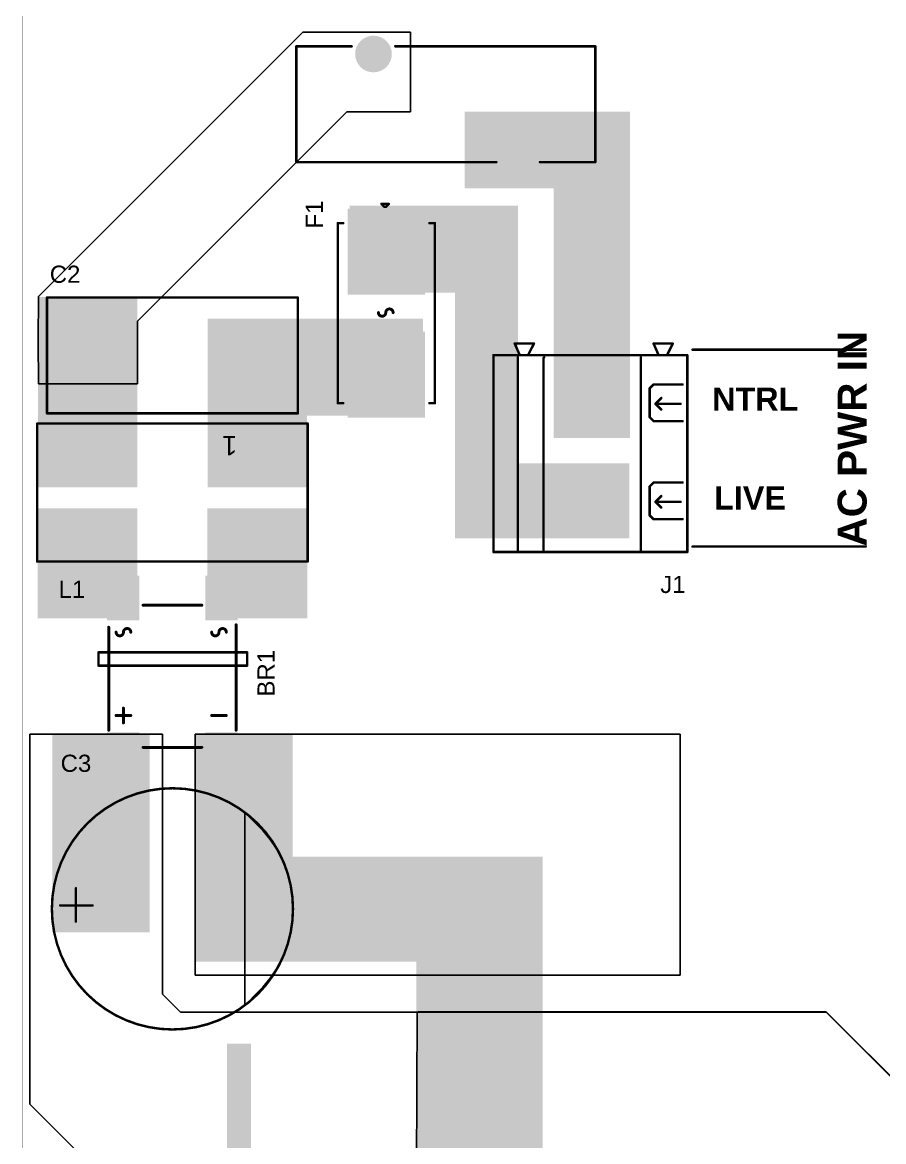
# Model space of a CAD drawing. Header units: inches. Extents: x 0 to 207, y -1 to 213.
# Drawn here: x -0.213 to 1.545, y 0.792 to 3.075 of the extents above; entities that cross this region are included whole.
import ezdxf

# ---------------------------------------------------------------- set-up
doc = ezdxf.new("R2010")
doc.units = ezdxf.units.IN
doc.header["$MEASUREMENT"] = 0
for name, color, linetype in [('Board Outline', 216, 'Continuous'), ('Bottom Layer', 5, 'Continuous'), ('Bottom Solder', 6, 'Continuous'), ('Mechanical 15', 56, 'Continuous'), ('Multi-Layer', 9, 'Continuous'), ('Pad Holes', 156, 'Continuous'), ('Top Layer', 1, 'Continuous'), ('Top Overlay', 2, 'Continuous'), ('Top Paste', 8, 'Continuous'), ('Top Solder', 216, 'Continuous')]:
    doc.layers.add(name, color=color, linetype=linetype)
doc.styles.add('Arial', font='', dxfattribs={"height": 0.2})
doc.styles.add('Arial_Bold', font='', dxfattribs={"height": 0.2})
doc.styles.get('Arial').set_extended_font_data('Arial')
doc.styles.get('Arial_Bold').set_extended_font_data('Arial', bold=True)

# ---------------------------------------------------------------- blocks, each defined once
blk = doc.blocks.new('MF72_5D13_33')
at = {"layer": 'Bottom Layer'}
h = blk.add_hatch(color=5, dxfattribs=at)
edge = h.paths.add_edge_path()
edge.add_arc((-0.14764, 0.102362), 0.035433, 0, 360)
h = blk.add_hatch(color=5, dxfattribs=at)
edge = h.paths.add_edge_path()
edge.add_arc((0.14764, -0.102362), 0.035433, 0, 360)
at = {"layer": 'Bottom Solder'}
h = blk.add_hatch(color=6, dxfattribs=at)
edge = h.paths.add_edge_path()
edge.add_arc((-0.14764, 0.102362), 0.037433, 0, 360)
h = blk.add_hatch(color=6, dxfattribs=at)
edge = h.paths.add_edge_path()
edge.add_arc((0.14764, -0.102362), 0.037433, 0, 360)
at = {"layer": 'Multi-Layer'}
h = blk.add_hatch(color=9, dxfattribs=at)
edge = h.paths.add_edge_path()
edge.add_arc((-0.14764, 0.102362), 0.035433, 0, 360)
h = blk.add_hatch(color=9, dxfattribs=at)
edge = h.paths.add_edge_path()
edge.add_arc((0.14764, -0.102362), 0.035433, 0, 360)
at = {"layer": 'Pad Holes'}
h = blk.add_hatch(color=7, dxfattribs=at)
edge = h.paths.add_edge_path()
edge.add_arc((-0.14764, 0.102362), 0.021654, 0, 360)
h = blk.add_hatch(color=7, dxfattribs=at)
edge = h.paths.add_edge_path()
edge.add_arc((0.14764, -0.102362), 0.021654, 0, 360)
at = {"layer": 'Top Layer'}
h = blk.add_hatch(color=1, dxfattribs=at)
edge = h.paths.add_edge_path()
edge.add_arc((-0.14764, 0.102362), 0.035433, 0, 360)
h = blk.add_hatch(color=1, dxfattribs=at)
edge = h.paths.add_edge_path()
edge.add_arc((0.14764, -0.102362), 0.035433, 0, 360)
at = {"layer": 'Top Solder'}
h = blk.add_hatch(color=216, dxfattribs=at)
edge = h.paths.add_edge_path()
edge.add_arc((-0.14764, 0.102362), 0.037433, 0, 360)
h = blk.add_hatch(color=216, dxfattribs=at)
edge = h.paths.add_edge_path()
edge.add_arc((0.14764, -0.102362), 0.037433, 0, 360)
at = {"layer": 'Mechanical 15'}
blk.add_lwpolyline([(1e-05, 0.0173625, 0.0001, 0.0001, 0), (-1e-05, 0.0173425, 0.0001, 0.0001, 0)], format="xyseb", dxfattribs=at)
for points in [[(-3.5e-05, 0.0173425, 5e-05, 5e-05, 1), (1.5e-05, 0.0173425, 5e-05, 5e-05, 1)], [(-1.5e-05, 0.0173625, 5e-05, 5e-05, 1), (3.5e-05, 0.0173625, 5e-05, 5e-05, 1)]]:
    blk.add_lwpolyline(points, format="xyseb", close=True, dxfattribs=at)
at = {"layer": 'Top Overlay'}
for points in [[(-0.1921729, 0.11811, 0.005, 0.005, 0), (-0.305117, 0.11811, 0.005, 0.005, 0)], [(-0.305117, 0.11811, 0.005, 0.005, 0), (-0.305117, -0.11811, 0.005, 0.005, 0)], [(0.305117, 0.11811, 0.005, 0.005, 0), (-0.103107, 0.11811, 0.005, 0.005, 0)], [(0.305117, 0.11811, 0.005, 0.005, 0), (0.305117, -0.11811, 0.005, 0.005, 0)], [(0.1031071, -0.11811, 0.005, 0.005, 0), (-0.305117, -0.11811, 0.005, 0.005, 0)], [(0.305117, -0.11811, 0.005, 0.005, 0), (0.192173, -0.11811, 0.005, 0.005, 0)]]:
    blk.add_lwpolyline(points, format="xyseb", dxfattribs=at)
for points in [[(-0.306367, 0.11811, 0.0025, 0.0025, 1), (-0.303867, 0.11811, 0.0025, 0.0025, 1)], [(-0.306367, 0.11811, 0.0025, 0.0025, 1), (-0.303867, 0.11811, 0.0025, 0.0025, 1)], [(-0.1934229, 0.11811, 0.0025, 0.0025, 1), (-0.1909229, 0.11811, 0.0025, 0.0025, 1)], [(-0.104357, 0.11811, 0.0025, 0.0025, 1), (-0.101857, 0.11811, 0.0025, 0.0025, 1)], [(0.303867, 0.11811, 0.0025, 0.0025, 1), (0.306367, 0.11811, 0.0025, 0.0025, 1)], [(0.303867, 0.11811, 0.0025, 0.0025, 1), (0.306367, 0.11811, 0.0025, 0.0025, 1)], [(-0.306367, -0.11811, 0.0025, 0.0025, 1), (-0.303867, -0.11811, 0.0025, 0.0025, 1)], [(-0.306367, -0.11811, 0.0025, 0.0025, 1), (-0.303867, -0.11811, 0.0025, 0.0025, 1)], [(0.1018571, -0.11811, 0.0025, 0.0025, 1), (0.1043571, -0.11811, 0.0025, 0.0025, 1)], [(0.190923, -0.11811, 0.0025, 0.0025, 1), (0.193423, -0.11811, 0.0025, 0.0025, 1)], [(0.303867, -0.11811, 0.0025, 0.0025, 1), (0.306367, -0.11811, 0.0025, 0.0025, 1)], [(0.303867, -0.11811, 0.0025, 0.0025, 1), (0.306367, -0.11811, 0.0025, 0.0025, 1)]]:
    blk.add_lwpolyline(points, format="xyseb", close=True, dxfattribs=at)
blk = doc.blocks.new('744821201_40')
at = {"layer": 'Bottom Layer'}
h = blk.add_hatch(color=5, dxfattribs=at)
edge = h.paths.add_edge_path()
edge.add_arc((-0.1968504, 0.0885827), 0.0433071, 0, 360)
h = blk.add_hatch(color=5, dxfattribs=at)
edge = h.paths.add_edge_path()
edge.add_arc((0.1968504, 0.0885827), 0.0433071, 0, 360)
h = blk.add_hatch(color=5, dxfattribs=at)
edge = h.paths.add_edge_path()
edge.add_arc((-0.1968504, -0.0885827), 0.0433071, 0, 360)
h = blk.add_hatch(color=5, dxfattribs=at)
edge = h.paths.add_edge_path()
edge.add_arc((0.1968504, -0.0885827), 0.0433071, 0, 360)
at = {"layer": 'Bottom Solder'}
h = blk.add_hatch(color=6, dxfattribs=at)
edge = h.paths.add_edge_path()
edge.add_arc((-0.1968504, 0.0885827), 0.0473071, 0, 360)
h = blk.add_hatch(color=6, dxfattribs=at)
edge = h.paths.add_edge_path()
edge.add_arc((0.1968504, 0.0885827), 0.0473071, 0, 360)
h = blk.add_hatch(color=6, dxfattribs=at)
edge = h.paths.add_edge_path()
edge.add_arc((-0.1968504, -0.0885827), 0.0473071, 0, 360)
h = blk.add_hatch(color=6, dxfattribs=at)
edge = h.paths.add_edge_path()
edge.add_arc((0.1968504, -0.0885827), 0.0473071, 0, 360)
at = {"layer": 'Multi-Layer'}
h = blk.add_hatch(color=9, dxfattribs=at)
edge = h.paths.add_edge_path()
edge.add_arc((-0.1968504, 0.0885827), 0.0433071, 0, 360)
h = blk.add_hatch(color=9, dxfattribs=at)
edge = h.paths.add_edge_path()
edge.add_arc((0.1968504, 0.0885827), 0.0433071, 0, 360)
h = blk.add_hatch(color=9, dxfattribs=at)
edge = h.paths.add_edge_path()
edge.add_arc((-0.1968504, -0.0885827), 0.0433071, 0, 360)
h = blk.add_hatch(color=9, dxfattribs=at)
edge = h.paths.add_edge_path()
edge.add_arc((0.1968504, -0.0885827), 0.0433071, 0, 360)
at = {"layer": 'Pad Holes'}
h = blk.add_hatch(color=7, dxfattribs=at)
edge = h.paths.add_edge_path()
edge.add_arc((-0.1968504, 0.0885827), 0.0216535, 0, 360)
h = blk.add_hatch(color=7, dxfattribs=at)
edge = h.paths.add_edge_path()
edge.add_arc((0.1968504, 0.0885827), 0.0216535, 0, 360)
h = blk.add_hatch(color=7, dxfattribs=at)
edge = h.paths.add_edge_path()
edge.add_arc((-0.1968504, -0.0885827), 0.0216535, 0, 360)
h = blk.add_hatch(color=7, dxfattribs=at)
edge = h.paths.add_edge_path()
edge.add_arc((0.1968504, -0.0885827), 0.0216535, 0, 360)
at = {"layer": 'Top Layer'}
h = blk.add_hatch(color=1, dxfattribs=at)
edge = h.paths.add_edge_path()
edge.add_arc((-0.1968504, 0.0885827), 0.0433071, 0, 360)
h = blk.add_hatch(color=1, dxfattribs=at)
edge = h.paths.add_edge_path()
edge.add_arc((0.1968504, 0.0885827), 0.0433071, 0, 360)
h = blk.add_hatch(color=1, dxfattribs=at)
edge = h.paths.add_edge_path()
edge.add_arc((-0.1968504, -0.0885827), 0.0433071, 0, 360)
h = blk.add_hatch(color=1, dxfattribs=at)
edge = h.paths.add_edge_path()
edge.add_arc((0.1968504, -0.0885827), 0.0433071, 0, 360)
at = {"layer": 'Top Solder'}
h = blk.add_hatch(color=216, dxfattribs=at)
edge = h.paths.add_edge_path()
edge.add_arc((-0.1968504, 0.0885827), 0.0473071, 0, 360)
h = blk.add_hatch(color=216, dxfattribs=at)
edge = h.paths.add_edge_path()
edge.add_arc((0.1968504, 0.0885827), 0.0473071, 0, 360)
h = blk.add_hatch(color=216, dxfattribs=at)
edge = h.paths.add_edge_path()
edge.add_arc((-0.1968504, -0.0885827), 0.0473071, 0, 360)
h = blk.add_hatch(color=216, dxfattribs=at)
edge = h.paths.add_edge_path()
edge.add_arc((0.1968504, -0.0885827), 0.0473071, 0, 360)
at = {"layer": 'Top Overlay'}
for points in [[(0.276, 0.1413778, 0.005, 0.005, 0), (-0.276, 0.1413778, 0.005, 0.005, 0)], [(-0.276, 0.1413778, 0.005, 0.005, 0), (-0.276, -0.14, 0.005, 0.005, 0)], [(0.276, 0.1413778, 0.005, 0.005, 0), (0.276, -0.14, 0.005, 0.005, 0)], [(0.276, -0.14, 0.005, 0.005, 0), (-0.276, -0.14, 0.005, 0.005, 0)]]:
    blk.add_lwpolyline(points, format="xyseb", dxfattribs=at)
for points in [[(-0.27725, 0.1413778, 0.0025, 0.0025, 1), (-0.27475, 0.1413778, 0.0025, 0.0025, 1)], [(-0.27725, 0.1413778, 0.0025, 0.0025, 1), (-0.27475, 0.1413778, 0.0025, 0.0025, 1)], [(0.27475, 0.1413778, 0.0025, 0.0025, 1), (0.27725, 0.1413778, 0.0025, 0.0025, 1)], [(0.27475, 0.1413778, 0.0025, 0.0025, 1), (0.27725, 0.1413778, 0.0025, 0.0025, 1)], [(-0.27725, -0.14, 0.0025, 0.0025, 1), (-0.27475, -0.14, 0.0025, 0.0025, 1)], [(-0.27725, -0.14, 0.0025, 0.0025, 1), (-0.27475, -0.14, 0.0025, 0.0025, 1)], [(0.27475, -0.14, 0.0025, 0.0025, 1), (0.27725, -0.14, 0.0025, 0.0025, 1)], [(0.27475, -0.14, 0.0025, 0.0025, 1), (0.27725, -0.14, 0.0025, 0.0025, 1)]]:
    blk.add_lwpolyline(points, format="xyseb", close=True, dxfattribs=at)
at = {"layer": 'Top Overlay', "style": 'Arial'}
blk.add_text('1', height=0.0393701, dxfattribs=at).set_placement((-0.132, -0.1145745))
blk = doc.blocks.new('DB128L_5_08_2P_BK_S_42')
at = {"layer": 'Bottom Layer'}
h = blk.add_hatch(color=5, dxfattribs=at)
edge = h.paths.add_edge_path()
edge.add_arc((-0.1000001, 0), 0.0551181, 0, 360)
h = blk.add_hatch(color=5, dxfattribs=at)
edge = h.paths.add_edge_path()
edge.add_arc((0.1000001, 0), 0.0551181, 0, 360)
at = {"layer": 'Bottom Solder'}
h = blk.add_hatch(color=6, dxfattribs=at)
edge = h.paths.add_edge_path()
edge.add_arc((-0.1000001, 0), 0.0591181, 0, 360)
h = blk.add_hatch(color=6, dxfattribs=at)
edge = h.paths.add_edge_path()
edge.add_arc((0.1000001, 0), 0.0591181, 0, 360)
at = {"layer": 'Multi-Layer'}
h = blk.add_hatch(color=9, dxfattribs=at)
edge = h.paths.add_edge_path()
edge.add_arc((-0.1000001, 0), 0.0551181, 0, 360)
h = blk.add_hatch(color=9, dxfattribs=at)
edge = h.paths.add_edge_path()
edge.add_arc((0.1000001, 0), 0.0551181, 0, 360)
at = {"layer": 'Pad Holes'}
h = blk.add_hatch(color=7, dxfattribs=at)
edge = h.paths.add_edge_path()
edge.add_arc((-0.1000001, 0), 0.031496, 0, 360)
h = blk.add_hatch(color=7, dxfattribs=at)
edge = h.paths.add_edge_path()
edge.add_arc((0.1000001, 0), 0.031496, 0, 360)
at = {"layer": 'Top Layer'}
h = blk.add_hatch(color=1, dxfattribs=at)
edge = h.paths.add_edge_path()
edge.add_arc((-0.1000001, 0), 0.0551181, 0, 360)
h = blk.add_hatch(color=1, dxfattribs=at)
edge = h.paths.add_edge_path()
edge.add_arc((0.1000001, 0), 0.0551181, 0, 360)
at = {"layer": 'Top Solder'}
h = blk.add_hatch(color=216, dxfattribs=at)
edge = h.paths.add_edge_path()
edge.add_arc((-0.1000001, 0), 0.0591181, 0, 360)
h = blk.add_hatch(color=216, dxfattribs=at)
edge = h.paths.add_edge_path()
edge.add_arc((0.1000001, 0), 0.0591181, 0, 360)
at = {"layer": 'Top Overlay'}
for points in [[(0.200788, 0.1948499, 0.005, 0.005, 0), (-0.200788, 0.19485, 0.005, 0.005, 0)], [(-0.200788, -0.200788, 0.005, 0.005, 0), (-0.200788, 0.19485, 0.005, 0.005, 0)], [(-0.1409439, 0.1259829, 0.005, 0.005, 0), (-0.1409441, 0.185039, 0.005, 0.005, 0)], [(-0.1015741, 0.1299209, 0.005, 0.005, 0), (-0.1015741, 0.1811031, 0.005, 0.005, 0)], [(-0.0661421, 0.125983, 0.005, 0.005, 0), (-0.0661422, 0.185039, 0.005, 0.005, 0)], [(0.0590561, 0.1259831, 0.005, 0.005, 0), (0.059056, 0.1850391, 0.005, 0.005, 0)], [(0.098426, 0.129921, 0.005, 0.005, 0), (0.0984261, 0.181103, 0.005, 0.005, 0)], [(0.1338579, 0.1259828, 0.005, 0.005, 0), (0.133858, 0.1850389, 0.005, 0.005, 0)], [(0.200788, -0.200788, 0.005, 0.005, 0), (0.200788, 0.1948499, 0.005, 0.005, 0)], [(-0.22441, 0.125984, 0.005, 0.005, 0), (-0.2244101, 0.165354, 0.005, 0.005, 0)], [(-0.2007882, 0.1533179, 0.005, 0.005, 0), (-0.2244101, 0.165354, 0.005, 0.005, 0)], [(-0.22441, 0.125984, 0.005, 0.005, 0), (-0.200788, 0.136384, 0.005, 0.005, 0)], [(-0.1015741, 0.1299209, 0.005, 0.005, 0), (-0.113386, 0.141733, 0.005, 0.005, 0)], [(-0.1015741, 0.1299209, 0.005, 0.005, 0), (-0.0897631, 0.1417329, 0.005, 0.005, 0)], [(0.098426, 0.129921, 0.005, 0.005, 0), (0.086614, 0.141733, 0.005, 0.005, 0)], [(0.098426, 0.129921, 0.005, 0.005, 0), (0.110237, 0.141733, 0.005, 0.005, 0)], [(-0.1330709, 0.11811, 0.005, 0.005, 0), (-0.1409439, 0.1259829, 0.005, 0.005, 0)], [(-0.1291331, 0.1181098, 0.005, 0.005, 0), (-0.1330709, 0.11811, 0.005, 0.005, 0)], [(-0.074016, 0.1181098, 0.005, 0.005, 0), (-0.1291331, 0.1181098, 0.005, 0.005, 0)], [(-0.074016, 0.1181098, 0.005, 0.005, 0), (-0.0661421, 0.125983, 0.005, 0.005, 0)], [(0.0669291, 0.1181101, 0.005, 0.005, 0), (0.0590561, 0.1259831, 0.005, 0.005, 0)], [(0.070867, 0.11811, 0.005, 0.005, 0), (0.0669291, 0.1181101, 0.005, 0.005, 0)], [(0.1259841, 0.11811, 0.005, 0.005, 0), (0.070867, 0.11811, 0.005, 0.005, 0)], [(0.1259841, 0.11811, 0.005, 0.005, 0), (0.1338579, 0.1259828, 0.005, 0.005, 0)], [(0.196457, 0.0999999, 0.005, 0.005, 0), (-0.1964581, 0.1, 0.005, 0.005, 0)], [(-0.195122, -0.098528, 0.005, 0.005, 0), (-0.196458, -0.0971919, 0.005, 0.005, 0)], [(-0.195122, -0.098528, 0.005, 0.005, 0), (0.1964571, -0.0985278, 0.005, 0.005, 0)], [(-0.224409, -0.15748, 0.005, 0.005, 0), (-0.224409, -0.11811, 0.005, 0.005, 0)], [(-0.200789, -0.1301459, 0.005, 0.005, 0), (-0.224409, -0.11811, 0.005, 0.005, 0)], [(-0.224409, -0.15748, 0.005, 0.005, 0), (-0.2007888, -0.1470799, 0.005, 0.005, 0)], [(-0.196458, -0.1511062, 0.005, 0.005, 0), (0.1964569, -0.1511061, 0.005, 0.005, 0)], [(0.0186221, -0.1511071, 0.005, 0.005, 0), (0.0235161, -0.151107, 0.005, 0.005, 0)], [(0.200788, -0.200788, 0.005, 0.005, 0), (-0.200788, -0.200788, 0.005, 0.005, 0)]]:
    blk.add_lwpolyline(points, format="xyseb", dxfattribs=at)
for points in [[(-0.202038, 0.19485, 0.0025, 0.0025, 1), (-0.199538, 0.19485, 0.0025, 0.0025, 1)], [(-0.202038, 0.19485, 0.0025, 0.0025, 1), (-0.199538, 0.19485, 0.0025, 0.0025, 1)], [(-0.1421941, 0.185039, 0.0025, 0.0025, 1), (-0.1396941, 0.185039, 0.0025, 0.0025, 1)], [(-0.1028241, 0.1811031, 0.0025, 0.0025, 1), (-0.1003241, 0.1811031, 0.0025, 0.0025, 1)], [(-0.0673922, 0.185039, 0.0025, 0.0025, 1), (-0.0648922, 0.185039, 0.0025, 0.0025, 1)], [(0.057806, 0.1850391, 0.0025, 0.0025, 1), (0.060306, 0.1850391, 0.0025, 0.0025, 1)], [(0.0971761, 0.181103, 0.0025, 0.0025, 1), (0.0996761, 0.181103, 0.0025, 0.0025, 1)], [(0.132608, 0.1850389, 0.0025, 0.0025, 1), (0.135108, 0.1850389, 0.0025, 0.0025, 1)], [(0.199538, 0.1948499, 0.0025, 0.0025, 1), (0.202038, 0.1948499, 0.0025, 0.0025, 1)], [(0.199538, 0.1948499, 0.0025, 0.0025, 1), (0.202038, 0.1948499, 0.0025, 0.0025, 1)], [(-0.2256601, 0.165354, 0.0025, 0.0025, 1), (-0.2231601, 0.165354, 0.0025, 0.0025, 1)], [(-0.2256601, 0.165354, 0.0025, 0.0025, 1), (-0.2231601, 0.165354, 0.0025, 0.0025, 1)], [(-0.2020382, 0.1533179, 0.0025, 0.0025, 1), (-0.1995382, 0.1533179, 0.0025, 0.0025, 1)], [(-0.202038, 0.136384, 0.0025, 0.0025, 1), (-0.199538, 0.136384, 0.0025, 0.0025, 1)], [(-0.114636, 0.141733, 0.0025, 0.0025, 1), (-0.112136, 0.141733, 0.0025, 0.0025, 1)], [(-0.0910131, 0.1417329, 0.0025, 0.0025, 1), (-0.0885131, 0.1417329, 0.0025, 0.0025, 1)], [(0.085364, 0.141733, 0.0025, 0.0025, 1), (0.087864, 0.141733, 0.0025, 0.0025, 1)], [(0.108987, 0.141733, 0.0025, 0.0025, 1), (0.111487, 0.141733, 0.0025, 0.0025, 1)], [(-0.22566, 0.125984, 0.0025, 0.0025, 1), (-0.22316, 0.125984, 0.0025, 0.0025, 1)], [(-0.22566, 0.125984, 0.0025, 0.0025, 1), (-0.22316, 0.125984, 0.0025, 0.0025, 1)], [(-0.1421939, 0.1259829, 0.0025, 0.0025, 1), (-0.1396939, 0.1259829, 0.0025, 0.0025, 1)], [(-0.1421939, 0.1259829, 0.0025, 0.0025, 1), (-0.1396939, 0.1259829, 0.0025, 0.0025, 1)], [(-0.1343209, 0.11811, 0.0025, 0.0025, 1), (-0.1318209, 0.11811, 0.0025, 0.0025, 1)], [(-0.1343209, 0.11811, 0.0025, 0.0025, 1), (-0.1318209, 0.11811, 0.0025, 0.0025, 1)], [(-0.1303831, 0.1181098, 0.0025, 0.0025, 1), (-0.1278831, 0.1181098, 0.0025, 0.0025, 1)], [(-0.1303831, 0.1181098, 0.0025, 0.0025, 1), (-0.1278831, 0.1181098, 0.0025, 0.0025, 1)], [(-0.1028241, 0.1299209, 0.0025, 0.0025, 1), (-0.1003241, 0.1299209, 0.0025, 0.0025, 1)], [(-0.1028241, 0.1299209, 0.0025, 0.0025, 1), (-0.1003241, 0.1299209, 0.0025, 0.0025, 1)], [(-0.1028241, 0.1299209, 0.0025, 0.0025, 1), (-0.1003241, 0.1299209, 0.0025, 0.0025, 1)], [(-0.075266, 0.1181098, 0.0025, 0.0025, 1), (-0.072766, 0.1181098, 0.0025, 0.0025, 1)], [(-0.075266, 0.1181098, 0.0025, 0.0025, 1), (-0.072766, 0.1181098, 0.0025, 0.0025, 1)], [(-0.0673921, 0.125983, 0.0025, 0.0025, 1), (-0.0648921, 0.125983, 0.0025, 0.0025, 1)], [(-0.0673921, 0.125983, 0.0025, 0.0025, 1), (-0.0648921, 0.125983, 0.0025, 0.0025, 1)], [(0.0578061, 0.1259831, 0.0025, 0.0025, 1), (0.0603061, 0.1259831, 0.0025, 0.0025, 1)], [(0.0578061, 0.1259831, 0.0025, 0.0025, 1), (0.0603061, 0.1259831, 0.0025, 0.0025, 1)], [(0.0656791, 0.1181101, 0.0025, 0.0025, 1), (0.0681791, 0.1181101, 0.0025, 0.0025, 1)], [(0.0656791, 0.1181101, 0.0025, 0.0025, 1), (0.0681791, 0.1181101, 0.0025, 0.0025, 1)], [(0.069617, 0.11811, 0.0025, 0.0025, 1), (0.072117, 0.11811, 0.0025, 0.0025, 1)], [(0.069617, 0.11811, 0.0025, 0.0025, 1), (0.072117, 0.11811, 0.0025, 0.0025, 1)], [(0.097176, 0.129921, 0.0025, 0.0025, 1), (0.099676, 0.129921, 0.0025, 0.0025, 1)], [(0.097176, 0.129921, 0.0025, 0.0025, 1), (0.099676, 0.129921, 0.0025, 0.0025, 1)], [(0.097176, 0.129921, 0.0025, 0.0025, 1), (0.099676, 0.129921, 0.0025, 0.0025, 1)], [(0.1247341, 0.11811, 0.0025, 0.0025, 1), (0.1272341, 0.11811, 0.0025, 0.0025, 1)], [(0.1247341, 0.11811, 0.0025, 0.0025, 1), (0.1272341, 0.11811, 0.0025, 0.0025, 1)], [(0.1326079, 0.1259828, 0.0025, 0.0025, 1), (0.1351079, 0.1259828, 0.0025, 0.0025, 1)], [(0.1326079, 0.1259828, 0.0025, 0.0025, 1), (0.1351079, 0.1259828, 0.0025, 0.0025, 1)], [(-0.1977081, 0.1, 0.0025, 0.0025, 1), (-0.1952081, 0.1, 0.0025, 0.0025, 1)], [(0.195207, 0.0999999, 0.0025, 0.0025, 1), (0.197707, 0.0999999, 0.0025, 0.0025, 1)], [(-0.197708, -0.0971919, 0.0025, 0.0025, 1), (-0.195208, -0.0971919, 0.0025, 0.0025, 1)], [(-0.196372, -0.098528, 0.0025, 0.0025, 1), (-0.193872, -0.098528, 0.0025, 0.0025, 1)], [(-0.196372, -0.098528, 0.0025, 0.0025, 1), (-0.193872, -0.098528, 0.0025, 0.0025, 1)], [(0.1952071, -0.0985278, 0.0025, 0.0025, 1), (0.1977071, -0.0985278, 0.0025, 0.0025, 1)], [(-0.225659, -0.11811, 0.0025, 0.0025, 1), (-0.223159, -0.11811, 0.0025, 0.0025, 1)], [(-0.225659, -0.11811, 0.0025, 0.0025, 1), (-0.223159, -0.11811, 0.0025, 0.0025, 1)], [(-0.202039, -0.1301459, 0.0025, 0.0025, 1), (-0.199539, -0.1301459, 0.0025, 0.0025, 1)], [(-0.225659, -0.15748, 0.0025, 0.0025, 1), (-0.223159, -0.15748, 0.0025, 0.0025, 1)], [(-0.225659, -0.15748, 0.0025, 0.0025, 1), (-0.223159, -0.15748, 0.0025, 0.0025, 1)], [(-0.2020388, -0.1470799, 0.0025, 0.0025, 1), (-0.1995388, -0.1470799, 0.0025, 0.0025, 1)], [(-0.197708, -0.1511062, 0.0025, 0.0025, 1), (-0.195208, -0.1511062, 0.0025, 0.0025, 1)], [(0.0173721, -0.1511071, 0.0025, 0.0025, 1), (0.0198721, -0.1511071, 0.0025, 0.0025, 1)], [(0.0222661, -0.151107, 0.0025, 0.0025, 1), (0.0247661, -0.151107, 0.0025, 0.0025, 1)], [(0.1952069, -0.1511061, 0.0025, 0.0025, 1), (0.1977069, -0.1511061, 0.0025, 0.0025, 1)], [(-0.202038, -0.200788, 0.0025, 0.0025, 1), (-0.199538, -0.200788, 0.0025, 0.0025, 1)], [(-0.202038, -0.200788, 0.0025, 0.0025, 1), (-0.199538, -0.200788, 0.0025, 0.0025, 1)], [(0.199538, -0.200788, 0.0025, 0.0025, 1), (0.202038, -0.200788, 0.0025, 0.0025, 1)], [(0.199538, -0.200788, 0.0025, 0.0025, 1), (0.202038, -0.200788, 0.0025, 0.0025, 1)]]:
    blk.add_lwpolyline(points, format="xyseb", close=True, dxfattribs=at)
blk = doc.blocks.new('0154003_DR_43')
at = {"layer": 'Top Layer'}
for points in [[(-0.209, 0.075), (-0.042, 0.075), (-0.042, -0.075), (-0.209, -0.075)], [(0.042, 0.075), (0.209, 0.075), (0.209, -0.075), (0.042, -0.075)]]:
    blk.add_hatch(color=1, dxfattribs=at).paths.add_polyline_path(points)
at = {"layer": 'Top Paste'}
for points in [[(-0.209, 0.075), (-0.042, 0.075), (-0.042, -0.075), (-0.209, -0.075)], [(0.042, 0.075), (0.209, 0.075), (0.209, -0.075), (0.042, -0.075)]]:
    blk.add_hatch(color=8, dxfattribs=at).paths.add_polyline_path(points)
at = {"layer": 'Top Solder'}
for points in [[(-0.213, 0.079), (-0.038, 0.079), (-0.038, -0.079), (-0.213, -0.079)], [(0.038, 0.079), (0.213, 0.079), (0.213, -0.079), (0.038, -0.079)]]:
    blk.add_hatch(color=216, dxfattribs=at).paths.add_polyline_path(points)
at = {"layer": 'Top Overlay'}
for points in [[(0.1836614, 0.0990157, 0.005, 0.005, 0), (-0.1836614, 0.0990157, 0.005, 0.005, 0)], [(-0.1836614, 0.0879921, 0.005, 0.005, 0), (-0.1836614, 0.0990157, 0.005, 0.005, 0)], [(0.1836614, 0.0879921, 0.005, 0.005, 0), (0.1836614, 0.0990157, 0.005, 0.005, 0)], [(-0.223, -0.01, 0.005, 0.005, 0), (-0.223, 0.005, 0.005, 0.005, 0)], [(-0.217, -0.001, 0.005, 0.005, 0), (-0.223, 0.005, 0.005, 0.005, 0)], [(-0.217, -0.004, 0.005, 0.005, 0), (-0.217, -0.001, 0.005, 0.005, 0)], [(-0.001177, -0.001184, 0.005984, 0.005984, -0.9999999999999999), (-0.001177, 0.013816, 0.005984, 0.005984, 0)], [(-0.001177, -0.001184, 0.005984, 0.005984, -0.9999999999999999), (-0.001177, -0.016184, 0.005984, 0.005984, 0)], [(-0.223, -0.01, 0.005, 0.005, 0), (-0.217, -0.004, 0.005, 0.005, 0)], [(-0.1836614, -0.0990157, 0.005, 0.005, 0), (-0.1836614, -0.0879921, 0.005, 0.005, 0)], [(0.1836614, -0.0990157, 0.005, 0.005, 0), (0.1836614, -0.0879921, 0.005, 0.005, 0)], [(0.1836614, -0.0990157, 0.005, 0.005, 0), (-0.1836614, -0.0990157, 0.005, 0.005, 0)]]:
    blk.add_lwpolyline(points, format="xyseb", dxfattribs=at)
for points in [[(-0.1849114, 0.0990157, 0.0025, 0.0025, 1), (-0.1824114, 0.0990157, 0.0025, 0.0025, 1)], [(-0.1849114, 0.0990157, 0.0025, 0.0025, 1), (-0.1824114, 0.0990157, 0.0025, 0.0025, 1)], [(0.1824114, 0.0990157, 0.0025, 0.0025, 1), (0.1849114, 0.0990157, 0.0025, 0.0025, 1)], [(0.1824114, 0.0990157, 0.0025, 0.0025, 1), (0.1849114, 0.0990157, 0.0025, 0.0025, 1)], [(-0.1849114, 0.0879921, 0.0025, 0.0025, 1), (-0.1824114, 0.0879921, 0.0025, 0.0025, 1)], [(0.1824114, 0.0879921, 0.0025, 0.0025, 1), (0.1849114, 0.0879921, 0.0025, 0.0025, 1)], [(-0.22425, 0.005, 0.0025, 0.0025, 1), (-0.22175, 0.005, 0.0025, 0.0025, 1)], [(-0.22425, 0.005, 0.0025, 0.0025, 1), (-0.22175, 0.005, 0.0025, 0.0025, 1)], [(-0.21825, -0.001, 0.0025, 0.0025, 1), (-0.21575, -0.001, 0.0025, 0.0025, 1)], [(-0.21825, -0.001, 0.0025, 0.0025, 1), (-0.21575, -0.001, 0.0025, 0.0025, 1)], [(-0.002673, 0.013816, 0.002992, 0.002992, 1), (0.000319, 0.013816, 0.002992, 0.002992, 1)], [(-0.002673, -0.001184, 0.002992, 0.002992, 1), (0.000319, -0.001184, 0.002992, 0.002992, 1)], [(-0.002673, -0.001184, 0.002992, 0.002992, 1), (0.000319, -0.001184, 0.002992, 0.002992, 1)], [(-0.22425, -0.01, 0.0025, 0.0025, 1), (-0.22175, -0.01, 0.0025, 0.0025, 1)], [(-0.22425, -0.01, 0.0025, 0.0025, 1), (-0.22175, -0.01, 0.0025, 0.0025, 1)], [(-0.21825, -0.004, 0.0025, 0.0025, 1), (-0.21575, -0.004, 0.0025, 0.0025, 1)], [(-0.21825, -0.004, 0.0025, 0.0025, 1), (-0.21575, -0.004, 0.0025, 0.0025, 1)], [(-0.002673, -0.016184, 0.002992, 0.002992, 1), (0.000319, -0.016184, 0.002992, 0.002992, 1)], [(-0.1849114, -0.0879921, 0.0025, 0.0025, 1), (-0.1824114, -0.0879921, 0.0025, 0.0025, 1)], [(0.1824114, -0.0879921, 0.0025, 0.0025, 1), (0.1849114, -0.0879921, 0.0025, 0.0025, 1)], [(-0.1849114, -0.0990157, 0.0025, 0.0025, 1), (-0.1824114, -0.0990157, 0.0025, 0.0025, 1)], [(-0.1849114, -0.0990157, 0.0025, 0.0025, 1), (-0.1824114, -0.0990157, 0.0025, 0.0025, 1)], [(0.1824114, -0.0990157, 0.0025, 0.0025, 1), (0.1849114, -0.0990157, 0.0025, 0.0025, 1)], [(0.1824114, -0.0990157, 0.0025, 0.0025, 1), (0.1849114, -0.0990157, 0.0025, 0.0025, 1)]]:
    blk.add_lwpolyline(points, format="xyseb", close=True, dxfattribs=at)
blk = doc.blocks.new('LKML2002E820MF_73')
at = {"layer": 'Bottom Layer'}
h = blk.add_hatch(color=5, dxfattribs=at)
edge = h.paths.add_edge_path()
edge.add_arc((-0.098425, 0), 0.0413385, 0, 360)
h = blk.add_hatch(color=5, dxfattribs=at)
edge = h.paths.add_edge_path()
edge.add_arc((0.0984252, 0), 0.0413385, 0, 360)
at = {"layer": 'Bottom Solder'}
h = blk.add_hatch(color=6, dxfattribs=at)
edge = h.paths.add_edge_path()
edge.add_arc((-0.098425, 0), 0.0433075, 0, 360)
h = blk.add_hatch(color=6, dxfattribs=at)
edge = h.paths.add_edge_path()
edge.add_arc((0.0984252, 0), 0.0433075, 0, 360)
at = {"layer": 'Multi-Layer'}
h = blk.add_hatch(color=9, dxfattribs=at)
edge = h.paths.add_edge_path()
edge.add_arc((-0.098425, 0), 0.0413385, 0, 360)
h = blk.add_hatch(color=9, dxfattribs=at)
edge = h.paths.add_edge_path()
edge.add_arc((0.0984252, 0), 0.0413385, 0, 360)
at = {"layer": 'Pad Holes'}
h = blk.add_hatch(color=7, dxfattribs=at)
edge = h.paths.add_edge_path()
edge.add_arc((-0.098425, 0), 0.023622, 0, 360)
h = blk.add_hatch(color=7, dxfattribs=at)
edge = h.paths.add_edge_path()
edge.add_arc((0.0984252, 0), 0.023622, 0, 360)
at = {"layer": 'Top Layer'}
h = blk.add_hatch(color=1, dxfattribs=at)
edge = h.paths.add_edge_path()
edge.add_arc((-0.098425, 0), 0.0413385, 0, 360)
h = blk.add_hatch(color=1, dxfattribs=at)
edge = h.paths.add_edge_path()
edge.add_arc((0.0984252, 0), 0.0413385, 0, 360)
at = {"layer": 'Top Solder'}
h = blk.add_hatch(color=216, dxfattribs=at)
edge = h.paths.add_edge_path()
edge.add_arc((-0.098425, 0), 0.0433075, 0, 360)
h = blk.add_hatch(color=216, dxfattribs=at)
edge = h.paths.add_edge_path()
edge.add_arc((0.0984252, 0), 0.0433075, 0, 360)
at = {"layer": 'Top Overlay'}
for p, q in [((0.176461, 0.168017), (0.1476331, 0.196845)), ((0.1476331, 0.196845), (0.1476331, -0.196855)), ((0.1847153, 0.1597626), (0.176461, 0.168017)), ((0.176461, 0.168017), (0.1764611, 0.168017)), ((0.1764611, 0.168017), (0.176461, 0.168017)), ((0.1995265, 0.1417151), (0.1847153, 0.1597626)), ((0.2124974, 0.1223029), (0.1995265, 0.1417151)), ((0.223503, 0.1017127), (0.2124974, 0.1223029)), ((0.2324375, 0.0801429), (0.223503, 0.1017127)), ((0.2392148, 0.0578013), (0.2324375, 0.0801429)), ((0.2437695, 0.0349029), (0.2392148, 0.0578013)), ((0.246058, 0.0116684), (0.2437695, 0.0349029)), ((0.246058, -5e-06), (0.246058, 0.0116684)), ((0.2437695, -0.034913), (0.246058, -0.0116785)), ((0.246058, -0.0116785), (0.246058, -5e-06)), ((0.2392148, -0.0578114), (0.2437695, -0.034913)), ((0.2324375, -0.080153), (0.2392148, -0.0578114)), ((0.223503, -0.1017228), (0.2324375, -0.080153)), ((0.2124974, -0.122313), (0.223503, -0.1017228)), ((0.1995265, -0.1417252), (0.2124974, -0.122313)), ((0.176461, -0.1680271), (0.1847153, -0.1597727)), ((0.1847153, -0.1597727), (0.1995265, -0.1417252)), ((0.1476331, -0.196855), (0.176461, -0.1680271))]:
    blk.add_line(p, q, dxfattribs=at)
for points in [[(0.246055, -5e-06, 0.005, 0.005, 1), (-0.246065, -5e-06, 0.005, 0.005, 1)], [(-0.1982549, 0.0419949, 0.0025, 0.0025, 1), (-0.1957549, 0.0419949, 0.0025, 0.0025, 1)], [(-0.247315, -5e-06, 0.0025, 0.0025, 1), (-0.244815, -5e-06, 0.0025, 0.0025, 1)], [(-0.230255, 0.006995, 0.0025, 0.0025, 1), (-0.227755, 0.006995, 0.0025, 0.0025, 1)], [(-0.1642549, 0.006995, 0.0025, 0.0025, 1), (-0.1617549, 0.006995, 0.0025, 0.0025, 1)], [(0.244805, -5e-06, 0.0025, 0.0025, 1), (0.247305, -5e-06, 0.0025, 0.0025, 1)], [(-0.1982549, -0.026005, 0.0025, 0.0025, 1), (-0.1957549, -0.026005, 0.0025, 0.0025, 1)]]:
    blk.add_lwpolyline(points, format="xyseb", close=True, dxfattribs=at)
for points in [[(-0.1970049, -0.026005, 0.005, 0.005, 0), (-0.1970049, 0.0419949, 0.005, 0.005, 0)], [(-0.229005, 0.006995, 0.005, 0.005, 0), (-0.1630049, 0.006995, 0.005, 0.005, 0)]]:
    blk.add_lwpolyline(points, format="xyseb", dxfattribs=at)
blk = doc.blocks.new('MP2104K27C3X6LC_74')
at = {"layer": 'Bottom Layer'}
blk.add_hatch(color=5, dxfattribs=at).paths.add_polyline_path([(-0.2393701, 0.03937), (-0.1606301, 0.03937), (-0.1606301, -0.03937), (-0.2393701, -0.03937)])
h = blk.add_hatch(color=5, dxfattribs=at)
edge = h.paths.add_edge_path()
edge.add_arc((0.2000001, 0), 0.03937, 0, 360)
at = {"layer": 'Bottom Solder'}
blk.add_hatch(color=6, dxfattribs=at).paths.add_polyline_path([(-0.2413701, 0.04137), (-0.1586301, 0.04137), (-0.1586301, -0.04137), (-0.2413701, -0.04137)])
h = blk.add_hatch(color=6, dxfattribs=at)
edge = h.paths.add_edge_path()
edge.add_arc((0.2000001, 0), 0.04137, 0, 360)
at = {"layer": 'Multi-Layer'}
blk.add_hatch(color=9, dxfattribs=at).paths.add_polyline_path([(-0.2393701, 0.03937), (-0.1606301, 0.03937), (-0.1606301, -0.03937), (-0.2393701, -0.03937)])
h = blk.add_hatch(color=9, dxfattribs=at)
edge = h.paths.add_edge_path()
edge.add_arc((0.2000001, 0), 0.03937, 0, 360)
at = {"layer": 'Pad Holes'}
h = blk.add_hatch(color=7, dxfattribs=at)
edge = h.paths.add_edge_path()
edge.add_arc((-0.2000001, 0), 0.025591, 0, 360)
h = blk.add_hatch(color=7, dxfattribs=at)
edge = h.paths.add_edge_path()
edge.add_arc((0.2000001, 0), 0.025591, 0, 360)
at = {"layer": 'Top Layer'}
blk.add_hatch(color=1, dxfattribs=at).paths.add_polyline_path([(-0.2393701, 0.03937), (-0.1606301, 0.03937), (-0.1606301, -0.03937), (-0.2393701, -0.03937)])
h = blk.add_hatch(color=1, dxfattribs=at)
edge = h.paths.add_edge_path()
edge.add_arc((0.2000001, 0), 0.03937, 0, 360)
at = {"layer": 'Top Solder'}
blk.add_hatch(color=216, dxfattribs=at).paths.add_polyline_path([(-0.2413701, 0.04137), (-0.1586301, 0.04137), (-0.1586301, -0.04137), (-0.2413701, -0.04137)])
h = blk.add_hatch(color=216, dxfattribs=at)
edge = h.paths.add_edge_path()
edge.add_arc((0.2000001, 0), 0.04137, 0, 360)
at = {"layer": 'Mechanical 15'}
blk.add_lwpolyline([(-5e-06, 0.0283187, 0.0001, 0.0001, 0), (1.5e-05, 0.0283387, 0.0001, 0.0001, 0)], format="xyseb", dxfattribs=at)
for points in [[(-3e-05, 0.0283187, 5e-05, 5e-05, 1), (2e-05, 0.0283187, 5e-05, 5e-05, 1)], [(-1e-05, 0.0283387, 5e-05, 5e-05, 1), (4e-05, 0.0283387, 5e-05, 5e-05, 1)]]:
    blk.add_lwpolyline(points, format="xyseb", close=True, dxfattribs=at)
at = {"layer": 'Top Overlay'}
for points in [[(-0.2559, 0.11811, 0.005, 0.005, 0), (0.25591, 0.11811, 0.005, 0.005, 0)], [(-0.2559, -0.11811, 0.005, 0.005, 0), (-0.2559, 0.11811, 0.005, 0.005, 0)], [(0.25591, -0.11811, 0.005, 0.005, 0), (0.25591, 0.11811, 0.005, 0.005, 0)], [(-0.2559, -0.11811, 0.005, 0.005, 0), (0.25591, -0.11811, 0.005, 0.005, 0)]]:
    blk.add_lwpolyline(points, format="xyseb", dxfattribs=at)
for points in [[(-0.25715, 0.11811, 0.0025, 0.0025, 1), (-0.25465, 0.11811, 0.0025, 0.0025, 1)], [(-0.25715, 0.11811, 0.0025, 0.0025, 1), (-0.25465, 0.11811, 0.0025, 0.0025, 1)], [(0.25466, 0.11811, 0.0025, 0.0025, 1), (0.25716, 0.11811, 0.0025, 0.0025, 1)], [(0.25466, 0.11811, 0.0025, 0.0025, 1), (0.25716, 0.11811, 0.0025, 0.0025, 1)], [(-0.25715, -0.11811, 0.0025, 0.0025, 1), (-0.25465, -0.11811, 0.0025, 0.0025, 1)], [(-0.25715, -0.11811, 0.0025, 0.0025, 1), (-0.25465, -0.11811, 0.0025, 0.0025, 1)], [(0.25466, -0.11811, 0.0025, 0.0025, 1), (0.25716, -0.11811, 0.0025, 0.0025, 1)], [(0.25466, -0.11811, 0.0025, 0.0025, 1), (0.25716, -0.11811, 0.0025, 0.0025, 1)]]:
    blk.add_lwpolyline(points, format="xyseb", close=True, dxfattribs=at)
blk = doc.blocks.new('UMSB_76')
at = {"layer": 'Top Layer'}
for points in [[(-0.200982, 0.129332), (-0.118108, 0.129332), (-0.118108, 0.071458), (-0.200982, 0.071458)], [(0.118108, 0.129332), (0.200982, 0.129332), (0.200982, 0.071458), (0.118108, 0.071458)], [(-0.200982, -0.0714581), (-0.118108, -0.0714581), (-0.118108, -0.1293321), (-0.200982, -0.1293321)], [(0.118108, -0.0714581), (0.200982, -0.0714581), (0.200982, -0.1293321), (0.118108, -0.1293321)]]:
    blk.add_hatch(color=1, dxfattribs=at).paths.add_polyline_path(points)
at = {"layer": 'Top Paste'}
for points in [[(-0.200982, 0.129332), (-0.118108, 0.129332), (-0.118108, 0.071458), (-0.200982, 0.071458)], [(0.118108, 0.129332), (0.200982, 0.129332), (0.200982, 0.071458), (0.118108, 0.071458)], [(-0.200982, -0.0714581), (-0.118108, -0.0714581), (-0.118108, -0.1293321), (-0.200982, -0.1293321)], [(0.118108, -0.0714581), (0.200982, -0.0714581), (0.200982, -0.1293321), (0.118108, -0.1293321)]]:
    blk.add_hatch(color=8, dxfattribs=at).paths.add_polyline_path(points)
at = {"layer": 'Top Solder'}
for points in [[(-0.204982, 0.133332), (-0.114108, 0.133332), (-0.114108, 0.067458), (-0.204982, 0.067458)], [(0.114108, 0.133332), (0.204982, 0.133332), (0.204982, 0.067458), (0.114108, 0.067458)], [(-0.204982, -0.0674581), (-0.114108, -0.0674581), (-0.114108, -0.1333321), (-0.204982, -0.1333321)], [(0.114108, -0.0674581), (0.204982, -0.0674581), (0.204982, -0.1333321), (0.114108, -0.1333321)]]:
    blk.add_hatch(color=216, dxfattribs=at).paths.add_polyline_path(points)
at = {"layer": 'Top Overlay'}
for points in [[(-0.109999, 0.129999, 0.006, 0.006, 0), (0.100001, 0.129999, 0.006, 0.006, 0)], [(-0.079999, 0.114999, 0.005984, 0.005984, 0), (-0.079999, 0.084999, 0.005984, 0.005984, 0)], [(0.090001, 0.099999, 0.005984, 0.005984, -0.9999999999999999), (0.090001, 0.114999, 0.005984, 0.005984, 0)], [(-0.094999, 0.099999, 0.005984, 0.005984, 0), (-0.064999, 0.099999, 0.005984, 0.005984, 0)], [(0.090001, 0.099999, 0.005984, 0.005984, -0.9999999999999999), (0.090001, 0.084999, 0.005984, 0.005984, 0)], [(-0.144999, 0.0599989, 0.005984, 0.005984, 0), (-0.144999, -0.0600011, 0.005984, 0.005984, 0)], [(0.145001, 0.059999, 0.005984, 0.005984, 0), (0.1450009, -0.0600011, 0.005984, 0.005984, 0)], [(-0.079999, -0.080001, 0.005984, 0.005984, 0), (-0.0799989, -0.1100011, 0.005984, 0.005984, 0)], [(0.090001, -0.0950011, 0.005984, 0.005984, -0.9999999999999999), (0.090001, -0.0800011, 0.005984, 0.005984, 0)], [(0.090001, -0.0950011, 0.005984, 0.005984, -0.9999999999999999), (0.090001, -0.1100011, 0.005984, 0.005984, 0)], [(0.105001, -0.130001, 0.006, 0.006, 0), (-0.109999, -0.1300011, 0.006, 0.006, 0)]]:
    blk.add_lwpolyline(points, format="xyseb", dxfattribs=at)
for points in [[(-0.111499, 0.129999, 0.003, 0.003, 1), (-0.108499, 0.129999, 0.003, 0.003, 1)], [(-0.081495, 0.114999, 0.002992, 0.002992, 1), (-0.078503, 0.114999, 0.002992, 0.002992, 1)], [(0.088505, 0.114999, 0.002992, 0.002992, 1), (0.091497, 0.114999, 0.002992, 0.002992, 1)], [(0.098501, 0.129999, 0.003, 0.003, 1), (0.101501, 0.129999, 0.003, 0.003, 1)], [(-0.096495, 0.099999, 0.002992, 0.002992, 1), (-0.093503, 0.099999, 0.002992, 0.002992, 1)], [(-0.066495, 0.099999, 0.002992, 0.002992, 1), (-0.063503, 0.099999, 0.002992, 0.002992, 1)], [(0.088505, 0.099999, 0.002992, 0.002992, 1), (0.091497, 0.099999, 0.002992, 0.002992, 1)], [(0.088505, 0.099999, 0.002992, 0.002992, 1), (0.091497, 0.099999, 0.002992, 0.002992, 1)], [(-0.081495, 0.084999, 0.002992, 0.002992, 1), (-0.078503, 0.084999, 0.002992, 0.002992, 1)], [(0.088505, 0.084999, 0.002992, 0.002992, 1), (0.091497, 0.084999, 0.002992, 0.002992, 1)], [(-0.146495, 0.0599989, 0.002992, 0.002992, 1), (-0.143503, 0.0599989, 0.002992, 0.002992, 1)], [(0.143505, 0.059999, 0.002992, 0.002992, 1), (0.146497, 0.059999, 0.002992, 0.002992, 1)], [(-0.146495, -0.0600011, 0.002992, 0.002992, 1), (-0.143503, -0.0600011, 0.002992, 0.002992, 1)], [(0.1435049, -0.0600011, 0.002992, 0.002992, 1), (0.1464969, -0.0600011, 0.002992, 0.002992, 1)], [(-0.081495, -0.080001, 0.002992, 0.002992, 1), (-0.078503, -0.080001, 0.002992, 0.002992, 1)], [(0.088505, -0.0800011, 0.002992, 0.002992, 1), (0.091497, -0.0800011, 0.002992, 0.002992, 1)], [(-0.0814949, -0.1100011, 0.002992, 0.002992, 1), (-0.0785029, -0.1100011, 0.002992, 0.002992, 1)], [(0.088505, -0.0950011, 0.002992, 0.002992, 1), (0.091497, -0.0950011, 0.002992, 0.002992, 1)], [(0.088505, -0.0950011, 0.002992, 0.002992, 1), (0.091497, -0.0950011, 0.002992, 0.002992, 1)], [(0.088505, -0.1100011, 0.002992, 0.002992, 1), (0.091497, -0.1100011, 0.002992, 0.002992, 1)], [(-0.111499, -0.1300011, 0.003, 0.003, 1), (-0.108499, -0.1300011, 0.003, 0.003, 1)], [(0.103501, -0.130001, 0.003, 0.003, 1), (0.106501, -0.130001, 0.003, 0.003, 1)]]:
    blk.add_lwpolyline(points, format="xyseb", close=True, dxfattribs=at)

msp = doc.modelspace()

# ---------------------------------------------------------------- hatches: boundary and pattern name
at = {"layer": 'Bottom Layer'}
for points in [[(0.1400315, 1.1590472), (0.8490315, 1.1590472), (0.8490315, 1.3730472), (0.1400315, 1.3730472)], [(0.5910315, 0.1930472), (0.8490315, 0.1930472), (0.8490315, 1.3100472), (0.5910315, 1.3100472)]]:
    msp.add_hatch(color=5, dxfattribs=at).paths.add_polyline_path(points)
at = {"layer": 'Top Layer'}
for points in [[(1.0271656, 2.7370471), (1.0271656, 2.8930471), (0.6900314, 2.8930471), (0.6900314, 2.7370471)], [(0.871653, 2.2271259), (1.0271648, 2.2271259), (1.0271648, 2.7448425), (0.871653, 2.7448425)], [(0.4550315, 2.5240472), (0.7990315, 2.5240472), (0.7990315, 2.7010472), (0.4550315, 2.7010472)], [(0.6698811, 2.0224015), (0.7988189, 2.0224015), (0.7988189, 2.5489763), (0.6698811, 2.5489763)], [(-0.1806693, 2.1270472), (0.0219439, 2.1270472), (0.0219439, 2.5150472), (-0.1806693, 2.5150472)], [(0.1650315, 2.1270472), (0.3680315, 2.1270472), (0.3680315, 2.4710472), (0.1650315, 2.4710472)], [(0.2130315, 2.2730472), (0.6050315, 2.2730472), (0.6050315, 2.4710472), (0.2130315, 2.4710472)], [(0.6866142, 2.0224015), (1.026181, 2.0224015), (1.026181, 2.1759447), (0.6866142, 2.1759447)], [(-0.1819685, 1.8593684), (0.0219439, 1.8593684), (0.0219439, 2.0840472), (-0.1819685, 2.0840472)], [(0.3687723, 2.0840472), (0.1648599, 2.0840472), (0.1648599, 1.8593684), (0.3687723, 1.8593684)], [(-0.1519685, 1.2190472), (0.0470315, 1.2190472), (0.0470315, 1.6231524), (-0.1519685, 1.6231524)], [(0.3387726, 1.6231524), (0.1397726, 1.6231524), (0.1397726, 1.2190472), (0.3387726, 1.2190472)], [(0.2050315, 0.4390472), (0.2540315, 0.4390472), (0.2540315, 0.9920472), (0.2050315, 0.9920472)]]:
    msp.add_hatch(color=1, dxfattribs=at).paths.add_polyline_path(points)

# ---------------------------------------------------------------- linework, layer by layer
at = {"layer": 'Board Outline'}
for points in [[(-0.2125983, 1e-07, 0.0005, 0.0005, 0), (-0.2125983, 3.8425197, 0.0005, 0.0005, 0)], [(-0.2125983, 1e-07, 0.0005, 0.0005, 0), (-0.2125983, 3.8425197, 0.0005, 0.0005, 0)], [(-0.2125983, 1e-07, 0.0005, 0.0005, 0), (-0.2125983, 3.8425197, 0.0005, 0.0005, 0)], [(-0.2125983, 1e-07, 0.0005, 0.0005, 0), (-0.2125983, 3.8425197, 0.0005, 0.0005, 0)], [(-0.0575981, 1.7630472, 0.005, 0.005, 0), (-0.0575981, 1.7900472, 0.005, 0.005, 0)], [(-0.0575981, 1.7900472, 0.005, 0.005, 0), (0.2460315, 1.7900472, 0.005, 0.005, 0)], [(0.2460315, 1.7630472, 0.005, 0.005, 0), (0.2460315, 1.7900472, 0.005, 0.005, 0)], [(-0.0575981, 1.7630472, 0.005, 0.005, 0), (0.2460315, 1.7630472, 0.005, 0.005, 0)]]:
    msp.add_lwpolyline(points, format="xyseb", dxfattribs=at)
for points in [[(-0.0588481, 1.7900472, 0.0025, 0.0025, 1), (-0.0563481, 1.7900472, 0.0025, 0.0025, 1)], [(-0.0588481, 1.7900472, 0.0025, 0.0025, 1), (-0.0563481, 1.7900472, 0.0025, 0.0025, 1)], [(0.2447815, 1.7900472, 0.0025, 0.0025, 1), (0.2472815, 1.7900472, 0.0025, 0.0025, 1)], [(0.2447815, 1.7900472, 0.0025, 0.0025, 1), (0.2472815, 1.7900472, 0.0025, 0.0025, 1)], [(-0.0588481, 1.7630472, 0.0025, 0.0025, 1), (-0.0563481, 1.7630472, 0.0025, 0.0025, 1)], [(-0.0588481, 1.7630472, 0.0025, 0.0025, 1), (-0.0563481, 1.7630472, 0.0025, 0.0025, 1)], [(0.2447815, 1.7630472, 0.0025, 0.0025, 1), (0.2472815, 1.7630472, 0.0025, 0.0025, 1)], [(0.2447815, 1.7630472, 0.0025, 0.0025, 1), (0.2472815, 1.7630472, 0.0025, 0.0025, 1)]]:
    msp.add_lwpolyline(points, format="xyseb", close=True, dxfattribs=at)
at = {"layer": 'Bottom Layer'}
for p, q in [((0.5911728, 0.7022809), (0.5931102, 1.0548818)), ((0.5931102, 1.0548818), (0.5950787, 1.0568503)), ((0.5950787, 1.0568503), (1.4267717, 1.0568503)), ((1.4267717, 1.0568503), (2.0625984, 0.4210236))]:
    msp.add_line(p, q, dxfattribs=at)
at = {"layer": 'Multi-Layer'}
for p, q in [((-0.0575981, 1.7900472), (-0.0575981, 1.7630472)), ((0.2460315, 1.7900472), (-0.0575981, 1.7900472)), ((0.2460315, 1.7630472), (0.2460315, 1.7900472)), ((-0.0575981, 1.7630472), (0.2460315, 1.7630472))]:
    msp.add_line(p, q, dxfattribs=at)
at = {"layer": 'Top Layer'}
for p, q in [((-0.1799685, 2.515748), (0.3593307, 3.0550472)), ((0.3593307, 3.0550472), (0.5790315, 3.0550472)), ((0.5790315, 3.0550472), (0.5790315, 2.8930472)), ((0.4490315, 2.8930472), (0.0219439, 2.4659596)), ((0.5790315, 2.8930472), (0.4490315, 2.8930472)), ((-0.1806117, 2.4262544), (-0.1799685, 2.515748)), ((0.0219439, 2.4659596), (0.0219439, 2.3380472)), ((-0.1799685, 2.3380472), (-0.1806117, 2.4262544)), ((0.0219439, 2.3380472), (-0.1799685, 2.3380472)), ((-0.1973048, 0.8683833), (-0.1973048, 1.6231524)), ((-0.1973048, 1.6231524), (0.0730315, 1.6231524)), ((0.0730315, 1.6231524), (0.0730315, 1.093047)), ((0.1397726, 1.1313061), (0.1397726, 1.6231524)), ((0.1397726, 1.6231524), (1.1295276, 1.6231524)), ((1.1295276, 1.6231524), (1.1295276, 1.1313061)), ((1.1295276, 1.1313061), (0.1397726, 1.1313061)), ((0.0730315, 1.093047), (0.1100309, 1.0560472)), ((0.1100309, 1.0560472), (1.4285589, 1.0560472)), ((1.4285589, 1.0560472), (1.9930314, 0.4915749)), ((-0.0579684, 0.7290472), (-0.1973048, 0.8683833))]:
    msp.add_line(p, q, dxfattribs=at)
at = {"layer": 'Top Overlay'}
for points in [[(1.1548585, 2.407539, 0.005, 0.005, 0), (1.5082924, 2.4075389, 0.005, 0.005, 0)], [(1.1548585, 2.0059628, 0.005, 0.005, 0), (1.5082925, 2.005963, 0.005, 0.005, 0)]]:
    msp.add_lwpolyline(points, format="xyseb", dxfattribs=at)
for points in [[(1.1536085, 2.407539, 0.0025, 0.0025, 1), (1.1561085, 2.407539, 0.0025, 0.0025, 1)], [(1.5070424, 2.4075389, 0.0025, 0.0025, 1), (1.5095424, 2.4075389, 0.0025, 0.0025, 1)], [(1.1536085, 2.0059628, 0.0025, 0.0025, 1), (1.1561085, 2.0059628, 0.0025, 0.0025, 1)], [(1.5070425, 2.005963, 0.0025, 0.0025, 1), (1.5095425, 2.005963, 0.0025, 0.0025, 1)]]:
    msp.add_lwpolyline(points, format="xyseb", close=True, dxfattribs=at)

# ---------------------------------------------------------------- block references
for name, p, rotation in [('MF72_5D13_33', (0.6513915, 2.9084092), 180), ('0154003_DR_43', (0.5300315, 2.4820472), 270), ('DB128L_5_08_2P_BK_S_42', (0.9494101, 2.1956299), 270), ('744821201_40', (0.0934019, 2.1168054), 180), ('UMSB_76', (0.0934019, 1.7412604), 90)]:
    msp.add_blockref(name, p, dxfattribs=dict(rotation=rotation))
for name, p in [('MP2104K27C3X6LC_74', (0.0933969, 2.3958054)), ('LKML2002E820MF_73', (0.0934069, 1.2668054))]:
    msp.add_blockref(name, p)

# ---------------------------------------------------------------- texts
for s, height, rotation, style, p in [('F1', 0.035, 90, 'Arial', (0.4005257, 2.6547215)), ('AC PWR IN', 0.0590551, 90, 'Arial_Bold', (1.5102298, 2.0059634)), ('NTRL', 0.0472441, 360, 'Arial_Bold', (1.1949416, 2.2831364)), ('LIVE', 0.0472441, 360, 'Arial_Bold', (1.1988857, 2.0814643)), ('BR1', 0.035, 90, 'Arial', (0.3018912, 1.6999853))]:
    msp.add_text(s, height=height, rotation=rotation, dxfattribs=dict(at, style=style)).set_placement(p)
at = {"layer": 'Top Overlay', "style": 'Arial'}
for s, p in [('C2', (-0.1569685, 2.5440472)), ('J1', (1.0890843, 1.9111356)), ('L1', (-0.1389257, 1.9013111)), ('C3', (-0.1347603, 1.5463111))]:
    msp.add_text(s, height=0.035, dxfattribs=at).set_placement(p)

doc.saveas('drawing.dxf')
